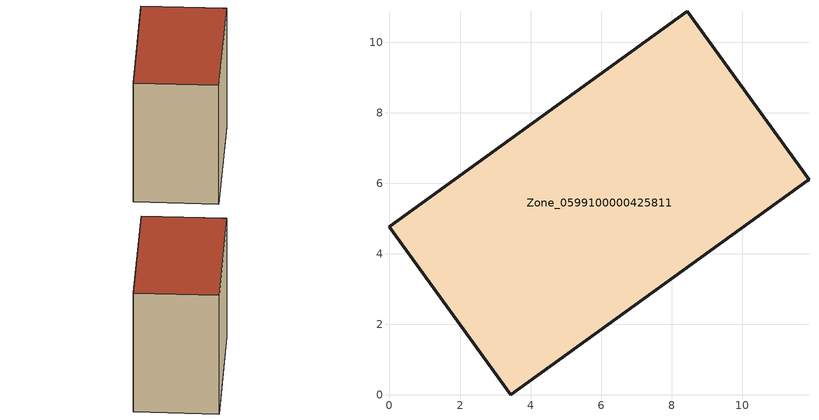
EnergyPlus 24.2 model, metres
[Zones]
Zone_0599100000425811
 floor ground (C_G): 11.9,6.11 11.85,6.07 3.43,0 0,4.76 8.45,10.88 z0
 wall outside (C_F): 11.85,6.07 11.9,6.11 8.45,10.88 0,4.76 3.43,0 11.85,6.07 z0:9.46
 roof outside (C_R): 3.43,0 11.85,6.07 11.9,6.11 8.45,10.88 0,4.76 z9.46
[BUILDING]
Pand.0599100000425811: North Axis=0; Terrain=City; Loads Convergence Tolerance Value=0.04; Temperature Convergence Tolerance Value=0.4; Solar Distribution=FullExterior; Maximum Number of Warmup Days=25; Minimum Number of Warmup Days=1
[Site:Location]
Rotterdam.The.Hague.AP_ZH_NLD Design_Conditions: Latitude=51.96; Longitude=4.45; Time Zone=1; Elevation=-4.5
[SITE:GROUNDTEMPERATURE:BUILDINGSURFACE]
18, 18, 18, 18, 18, 18, 18, 18, 18, 18, 18, 18
[MATERIAL] Thermal Absorptance=0.9; Solar Absorptance=0.7; Visible Absorptance=0.7
Name | Roughness | Thickness | Conductivity | Density | Specific Heat
G.TI.2006-2014 | MediumSmooth | 0.15 | 0.06 | 540 | 1210
F.TI.2006-2014 | Rough | 0.3 | 0.12 | 1920 | 840
R.TI.2006-2014 | MediumRough | 0.2 | 0.08 | 1500 | 1000
[CONSTRUCTION]
C_G: G.TI.2006-2014
C_F: F.TI.2006-2014
C_R: R.TI.2006-2014
[ZONE]
Zone_0599100000425811: Type=1; Multiplier=1; Ceiling Height=Autocalculate; Volume=Autocalculate; Floor Area=autocalculate; Part of Total Floor Area=Yes
[ZONEINFILTRATION:DESIGNFLOWRATE]
Infil_Zone_0599100000425811: Zone or ZoneList or Space or SpaceList=Zone_0599100000425811; Schedule=AlwaysOn; Design Flow Rate Calculation Method=Flow/Area; Flow Rate per Floor Area=0.0015; Constant Term Coefficient=1; Temperature Term Coefficient=0; Velocity Term Coefficient=0; Velocity Squared Term Coefficient=0
[HVACTEMPLATE:ZONE:IDEALLOADSAIRSYSTEM]
Zone_0599100000425811: Maximum Heating Supply Air Temperature=50; Minimum Cooling Supply Air Temperature=13; Maximum Heating Supply Air Humidity Ratio=0.0156; Minimum Cooling Supply Air Humidity Ratio=0.0077; Heating Limit=NoLimit; Cooling Limit=NoLimit; Dehumidification Control Type=ConstantSensibleHeatRatio; Cooling Sensible Heat Ratio=0.7; Dehumidification Setpoint=60; Humidification Control Type=None; Humidification Setpoint=30; Outdoor Air Method=None; Outdoor Air Flow Rate per Person=0.00944; Outdoor Air Flow Rate per Zone Floor Area=0; Outdoor Air Flow Rate per Zone=0; Demand Controlled Ventilation Type=None; Outdoor Air Economizer Type=NoEconomizer; Heat Recovery Type=None; Sensible Heat Recovery Effectiveness=0.7; Latent Heat Recovery Effectiveness=0.65
[ZONECONTROL:THERMOSTAT]
ThermostatControl_Zone_0599100000425811: Zone or ZoneList=Zone_0599100000425811; Control Type Schedule=DualSetpointControlType; Control 1=Thermostat_Zone_0599100000425811; Temperature Difference Between Cutout And Setpoint=0
[THERMOSTATSETPOINT:DUALSETPOINT]
Thermostat_Zone_0599100000425811: Heating Setpoint Temperature Schedule=HeatingSetpoint_Zone_0599100000425811; Cooling Setpoint Temperature Schedule=CoolingSetpoint_Zone_0599100000425811
[SCHEDULE:COMPACT]
HeatingSetpoint_Zone_0599100000425811: Through: 12/31, For: AllDays, Until: 24:00, 21
CoolingSetpoint_Zone_0599100000425811: Through: 12/31, For: AllDays, Until: 24:00, 24
DualSetpointControlType: Through: 12/31, For: AllDays, Until: 24:00, 4
AlwaysOn: Through: 12/31, For: AllDays, Until: 24:00, 1
